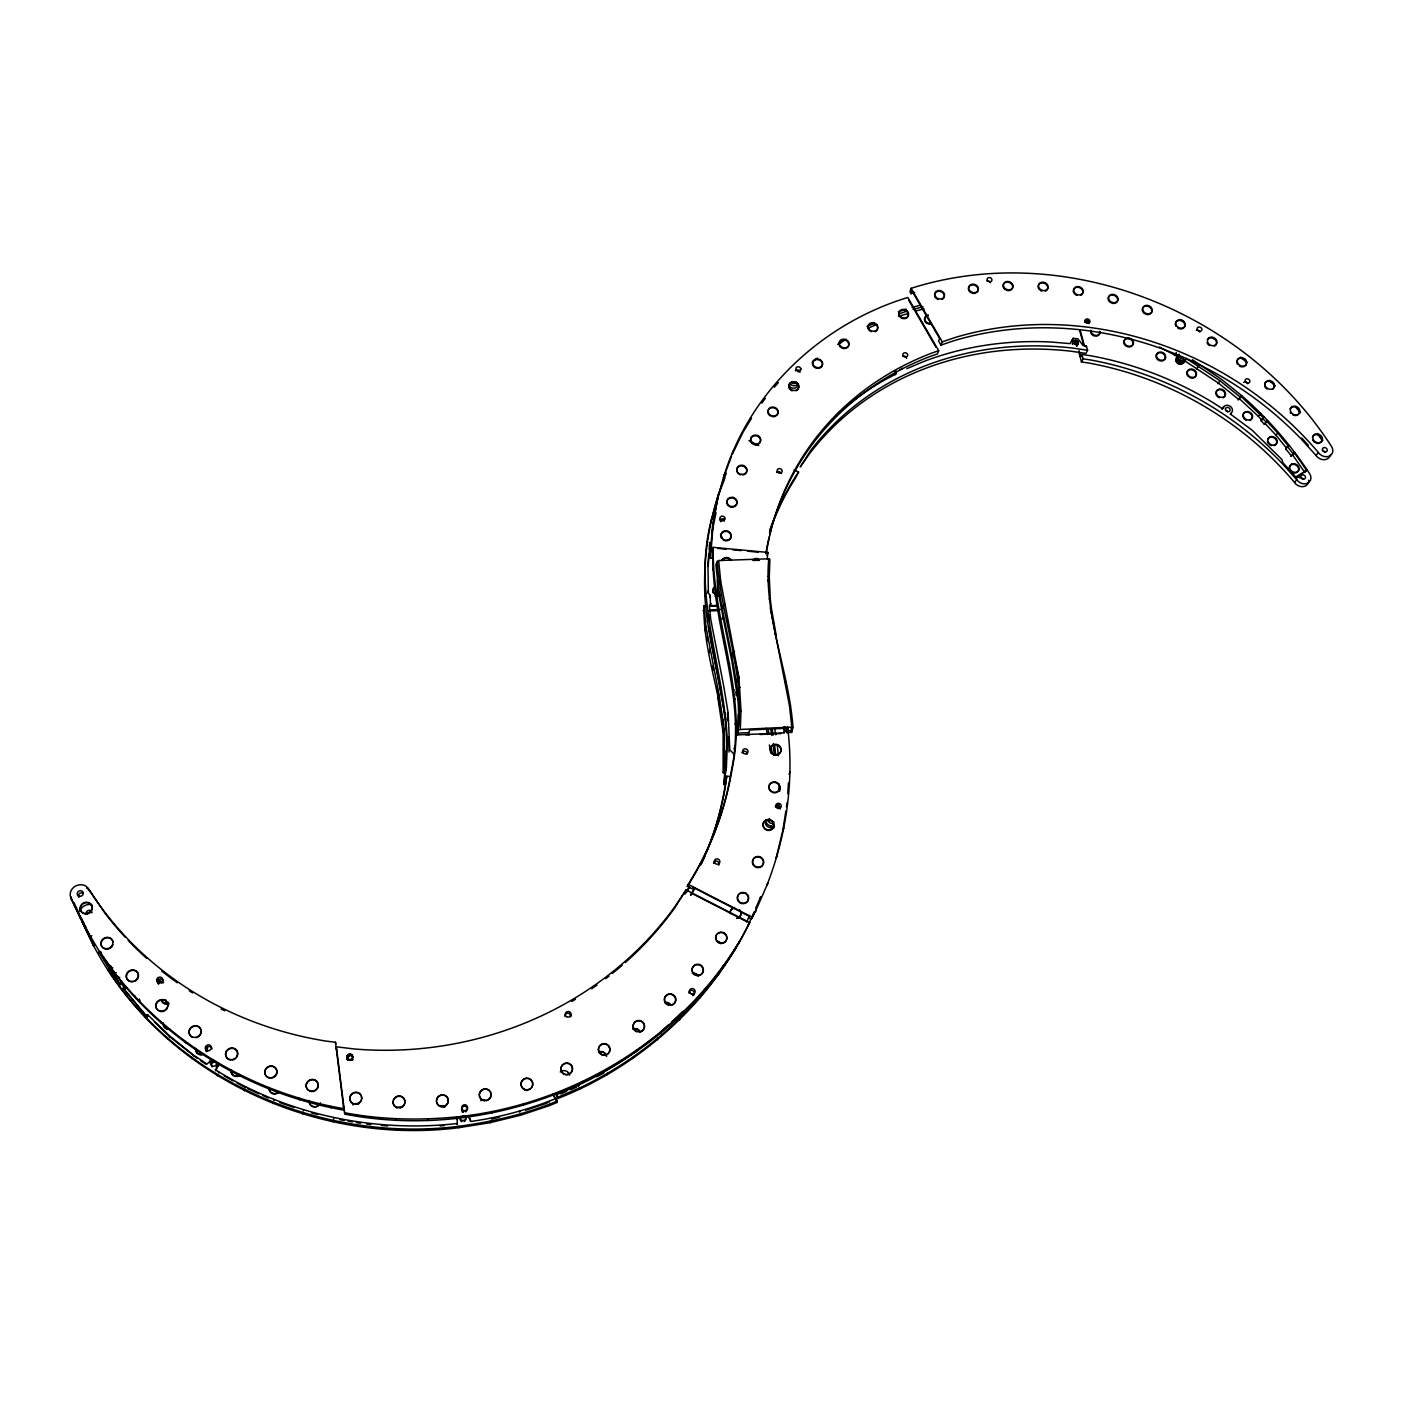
<?xml version="1.0" encoding="UTF-8"?>
<svg xmlns="http://www.w3.org/2000/svg" width="1403" height="1403" viewBox="0 0 1403 1403"><rect width="100%" height="100%" fill="white"/><g stroke="black" fill="none" stroke-linecap="round" stroke-linejoin="round"><path stroke-width="1.5" d="M218.693 1063.825L215.711 1070.84L218.167 1062.58M706.954 605.552L703.938 605.675C703.026 643.293 716.039 680.385 721.914 717.512M457.255 1117.191A5.893 5.752 -37.9 0 0 457.308 1118.7L457.185 1124.61L457.22 1123.522C373.549 1132.958 286.615 1114.543 215.185 1069.612M748.536 734.383L749.535 729.981L787.942 728.21L786.82 732.629L791.625 732.401L792.958 727.508C789.047 670.652 763.583 616.408 768.739 558.815L718.652 560.534L715.916 564.129C720.02 618.933 740.994 671.721 738.416 727.175M457.308 1118.7L457.273 1119.804A5.875 5.735 -38.1 0 1 457.553 1116.806M82.128 921.946L92.668 943.991C160.503 1074.505 314.903 1146.146 458.851 1127.679L458.886 1126.293C492.523 1121.821 525.862 1114.035 557.254 1101.057L556.044 1098.461C528.826 1109.492 500.205 1117.314 471.11 1121.435L468.83 1116.525L470.286 1120.892M460.307 1117.981L460.359 1116.542C573.371 1103.617 680.701 1039.185 739.644 941.027L738.767 942.904C660.006 1074.996 494.435 1143.129 344.787 1114.14L336.369 1046.813L354.38 1048.988A344.366 318.218 -4.3 0 0 674.931 906.619L686.067 889.905L749.693 922.578L748.781 924.524M784.838 726.526L785.277 730.525L783.435 732.91L737.434 734.909C746.624 676.193 721.177 619.284 717.161 561.13M738.732 729.998L740.293 729.437L741.012 710.9L738.995 678.158L720.686 581.193L718.652 560.534M728.999 752.078L728.823 736.593M767.16 558.938L767.915 552.431L713.215 547.345C709.094 622.423 748.08 695.169 731.349 770.826A346.103 319.586 -4.2 0 1 689.802 882.592L687.295 886.345L692.328 888.923L692.907 887.327L749.448 916.369L748.746 917.895L751.254 919.193L756.147 909.933L751.254 919.193M713.215 547.345C711.847 621.775 748.255 693.573 732.173 768.458A347.12 320.393 -4.1 0 1 690.522 880.523L687.295 886.345M737.434 734.909L738.224 715.021L739.469 711.339L741.012 710.9M719.055 694.783L724.211 728.841L724.299 773L723.141 772.632L723.089 732.278L717.95 698.326L719.055 694.783L705.955 626.79L703.938 605.675M726.561 746.87L723.79 784.663L726.403 767.336L727.35 744.519L726.561 746.87C726.947 695.642 707.691 646.836 704.885 595.924C702.991 554.062 710.199 511.849 726.351 473.144M774.877 634.086L775.947 634.068L771.404 608.253L770.265 607.797L789.451 705.411L791.801 727.087L792.958 727.508M787.732 793.73L788.451 782.944M787.592 726.964C794.344 780.384 786.504 835.259 766.88 885.293L767.827 883.241L755.217 911.915M777.928 807.935L778.209 803.726M778.525 808.321L778.805 804.112M779.665 791.432L779.945 787.206L778.998 789.468M719.002 698.273L717.95 698.326M727.438 745.309C725.597 669.178 690.522 594.398 711.917 517.953M707.796 565.865L708.848 553.413M709.199 549.257L709.655 544.487M713.057 558.236L710.444 557.991L710.392 551.87L712.531 526.423L717.67 498.626L712.531 526.423M710.444 557.991L713.268 523.529M458.851 1127.679L489.945 1122.716L490.085 1121.33M492.015 1112.965L492.172 1111.509M1307.105 470.093L1295.741 476.985L1282.78 462.569L1281.921 459.535L1252.072 430.142L1230.431 414.078L1231.238 412.938A4.91 4.104 29.1 0 0 1230.519 406.484A4.91 4.104 29.1 0 0 1223.591 406.993L1221.803 408.361L1215.261 404.011A321.953 284.721 30.7 0 0 1090.499 355.731L1081.923 354.45L1083.116 358.835L1090.166 359.887A316.78 280.126 30.7 0 1 1281.956 463.218L1296.74 479.668A8.102 6.769 31.9 0 0 1307.491 483.228A8.102 6.769 31.9 0 0 1309.648 473.74C1290.742 444.663 1267.733 418.392 1241.637 395.576L1240.164 396.996L1219.926 380.704L1186.219 358.431C1183.869 368.989 1169.716 362.202 1179.081 354.135L1176.17 359.975M1186.219 358.431C1184.641 362.763 1177.117 363.061 1177.608 357.555M730.349 776.508L726.772 776.21L725.825 783.979A340.701 315.324 -4.6 0 1 700.448 865.423M1100.233 331.774L1100.092 332.844A4.823 4.034 24.8 0 1 1090.85 330.757L1090.92 330.249M1076.943 345.717C1081.766 340.683 1072.33 337.772 1072.33 344.121M1073.821 341.157L1074.716 344.138A2.438 2.052 24.5 0 0 1076.539 344.542L1078.188 342.139M777.087 855.9L776.105 858.022L782.874 830.313L785.855 810.952M786.504 806.655L787.171 802.358M519.706 1112.211L519.882 1111.106M489.945 1122.716L520.425 1115.28L520.653 1113.859M523.073 1105.389L523.319 1103.933M712.075 531.825L716.039 512.621M549.099 1102.442L549.345 1101.32M520.425 1115.28L550.029 1105.424L550.344 1103.986M553.256 1095.392L553.589 1093.884M556.044 1098.461L555.781 1099.601L553.063 1093.744M556.71 1095.603L556.991 1094.445C586.664 1082.572 615.058 1067.174 640.54 1047.848M550.029 1105.424L556.903 1102.495L557.254 1101.057M749.693 922.578C710.707 1002.584 640.505 1066.034 557.85 1098.514L556.991 1094.445M711.198 520.811L718.459 494.154M348.716 1060.002L346.857 1057.038L349.382 1054.39A3.016 2.876 -29.7 0 1 351.592 1054.846L352.767 1057.476L350.996 1059.879M347.085 1058.3L349.593 1055.652A2.999 2.876 -29.8 0 1 351.802 1056.126L352.767 1057.248L352.539 1055.985M769.668 534.894A321.515 283.336 30.6 0 1 930.066 356.467L937.414 353.959L938.712 350.732L907.811 297.489C822.316 323.321 749.377 391.262 723.527 477.494L731.524 456.273M706.849 545.311L707.568 542.523M733.032 451.275L732.243 454.344L743.011 432.229L751.482 418.304M709.392 545.714L710.216 542.312L708.006 567.864L708.392 593.136L710.251 595.363L710.444 606.236L716.793 605.991M704.744 570.407L705.446 567.671M710.392 551.87L711.128 549.029M704.885 595.924L705.604 593.241M712.619 570.109L713.373 567.268M707.603 592.873L708.164 590.768M709.69 597.468L710.251 595.363M578.422 1086.659L578.825 1085.15M716.915 501.572L724.281 474.495M705.955 626.79L704.92 630.561L706.042 630.964M707.358 621.687L708.077 619.056M715.179 596.398L715.951 593.627M718.055 585.98L719.195 581.842L720.686 581.193M579.649 1089.237L580.07 1087.746C652.413 1053.285 713.689 995.271 749.202 923.156L748.308 925.068L754.13 911.897M582.315 1083.028L582.754 1081.503M717.81 596.205L717.266 580.07M709.041 652.886L710.093 649.168M711.514 644.17L712.25 641.592M719.493 619.372L720.265 616.654M722.422 609.148L723.58 605.096L725.07 604.395M722.107 619.056L722.896 616.338L718.582 593.434M720.546 689.995L721.317 687.523M728.806 666.179L729.613 663.566M731.857 656.376L734.506 651.413M767.02 555.29L767.915 552.431M794.063 469.83L798.588 472.074L795.483 478.072A315.921 279.548 30.8 0 0 769.51 531.614M840.783 342.893L841.8 339.666M607.078 1074.803L607.569 1073.26M610.059 1068.455L610.568 1066.876M767.932 581.07L769.282 576.931L769.896 559.323L768.739 558.815M723.211 720.072L722.089 723.545L723.229 723.895M724.72 715.407L725.509 712.987M733.138 692.153L733.962 689.61M736.242 682.577L737.487 678.771L738.995 678.158L733.067 652.483M727.333 715.197L728.122 712.777L723.773 686.453L710.655 618.863L709.392 605.78L711.181 603.571M723.089 732.278L724.211 728.841M725.737 724.211L726.526 721.826M734.19 701.149L735.014 698.624M737.312 691.661L738.557 687.891L740.082 687.347M725.035 751.394L723.895 754.744L725.053 755.252M735.067 724.299L735.909 721.826M723.141 772.632L724.229 770.58M725.439 771.001L726.245 768.721M733.962 748.974L734.804 746.571M686.067 889.905L674.247 908.6A343.367 317.429 -4.3 0 1 625.335 962.528M726.772 776.21L725.035 786.241A339.736 314.553 -4.7 0 1 705.849 853.673M745.484 734.663L749.518 734.997M911.073 293.665L912.02 291.035L939.624 338.509L938.607 341.069L940.957 345.12L942.272 341.858L955.022 337.509A324.83 285.598 30.5 0 1 1318.346 452.467A8.295 6.875 31.7 0 0 1329.342 456.115A8.295 6.875 31.7 0 0 1331.5 446.452C1244.671 311.501 1065.842 239.334 911.126 288.299L909.916 291.684L911.073 293.665L914.774 292.42M633.016 1058.283L633.577 1056.722M636.26 1051.776L636.839 1050.181M907.846 313.676L898.411 316.271M717.722 497.048L724.895 478.002M770.58 752.955L771.317 746.168L772.141 753.937M657.253 1039.869L657.884 1038.238M660.76 1033.187L661.409 1031.521M785.277 730.525L784.295 732.962L783.646 726.982M679.648 1019.7L680.35 1018.017M683.384 1012.826L684.103 1011.107M789.012 774.316L790.012 771.983M773.737 828.366L770.317 827.63L771.054 825.946A5.472 5.138 24.4 0 1 765.88 820.299M755.691 908.232L760.707 896.885L759.795 898.867M700.062 997.936L700.834 996.218M704.008 990.869L704.797 989.097M746.712 921.929L749.535 915.422M782.874 830.313L783.856 828.121M718.371 974.804L719.195 973.016M1215.664 344.84A4.963 4.121 27.5 0 1 1207.492 339.824L1207.509 339.561A4.963 4.121 27.5 0 1 1213.998 338.702A4.963 4.121 27.5 0 1 1215.963 344.735M1207.492 339.824L1207.93 338.86A4.963 4.121 27.5 0 1 1214.437 338A4.963 4.121 27.5 0 1 1216.401 344.033L1215.226 345.541A4.963 4.121 27.5 0 1 1214.261 346.12M722.51 967.491L723.334 965.667M734.488 950.445L735.347 948.586M1071.927 340.806L1073.19 338.316L1077.942 338.789L1082.923 345.348L1086.396 345.857L1087.588 350.276L1085.957 353.416L1071.383 351.259A318.253 281.161 30.7 0 0 809.864 453.274L800.219 466.953L810.846 450.275A319.13 281.757 30.7 0 1 1072.997 348.102L1087.588 350.276M1072.576 343.63L1074.207 340.754M1072.944 343.244L1074.698 340.473M1073.435 342.963L1075.259 340.333M1084.589 322.374C1084.344 317.253 1091.727 320.498 1088.851 323.497M1073.996 342.806L1075.873 340.333M1086.466 319.656C1082.783 321.971 1089.535 325.163 1089.202 320.954M1074.61 342.806L1076.504 340.473M1085.782 322.216L1087.097 319.656M1077.013 345.173L1075.803 343.209L1077.066 340.736M1086.413 322.357L1087.711 319.796M1076.311 343.612L1077.574 341.122M1086.992 322.637L1088.307 320.077M1076.68 344.086L1077.96 341.613M1087.5 323.023L1088.816 320.48M1076.715 346.19L1078.205 343.244M1081.923 354.45L1080.661 356.888L1078.995 350.75M1085.834 346.909L1086.396 345.857M1308.718 480.229A8.067 6.752 32 0 1 1303.475 486.595A8.067 6.752 32 0 1 1294.566 482.509A315.921 279.548 30.8 0 0 1088.518 362.991L1081.485 361.939L1083.116 358.835M690.609 895.237L694.748 887.853M691.083 894.956L695.204 887.59M146.105 1018.297L145.21 1016.579L147.455 1014.579L169.219 1035.537L192.895 1054.653L207.03 1064.088L211.046 1060.107M206.206 1051.759L206.837 1050.707A6.015 5.612 -30.8 0 0 206.855 1046.34M200.173 1034.958L200.804 1033.871A6.191 5.77 -29.6 0 0 191.527 1027.452L190.387 1028.592A6.191 5.77 -29.6 0 0 192.807 1037.466M1174.469 355.555L1176.31 352.451M1176.065 360.781L1177.52 358.361M1176.205 361.606L1177.661 359.186M1176.591 362.395L1178.029 359.992M1177.17 363.114L1178.608 360.694M1177.906 363.693L1179.362 361.272M1178.766 364.096L1180.221 361.693M1073.19 338.316L1069.98 343.612L1050.935 342.016A324.339 286.37 30.7 0 0 923.367 361.641L906.812 368.691M1179.677 364.306L1181.133 361.886M1180.589 364.289L1182.045 361.886M1181.431 364.061L1182.887 361.658M1182.133 363.64L1184.465 359.922M1196.706 368.901L1198.6 365.832M1217.979 383.738L1219.926 380.704M1223.591 406.993L1222.048 409.325A4.893 4.104 29.1 0 1 1223.714 407.94M1238.148 399.995L1240.164 396.996M1184.763 360.852L1218.4 383.072L1238.586 399.346L1239.323 398.627L1241.637 395.576L1221.259 379.161L1192.287 359.677M1292.724 455.028L1304.895 472.565L1306.631 470.338L1294.425 452.783L1291.321 455.8L1285.622 448.732L1288.2 445.926L1277.659 432.896L1266.786 421.286L1264.313 424.197L1260.929 420.584L1261.771 419.953L1258.351 416.305L1260.771 413.324M1260.929 420.584L1264.226 417.024M1261.771 419.953L1263.384 417.656L1240.901 396.277M798.588 472.074L796.43 475.143A316.78 280.126 30.7 0 0 769.703 530.755M1264.313 424.197L1267.628 420.654M1285.622 448.732L1286.516 448.188L1276.011 435.193L1277.659 432.896M761.759 403.17L765.389 398.277M1290.848 456.431L1294.899 452.52L1292.724 455.414M773.667 755.305L775.456 752.955L774.649 745.151M1298.775 475.635L1297.073 477.862L1305.176 471.057M1294.566 482.509L1296.74 479.668M1330.377 454.993A8.278 6.875 31.8 0 1 1324.169 459.728A8.278 6.875 31.8 0 1 1316.049 455.449L1318.346 452.467M774.298 387.193L778.349 382.651M682.577 1011.528L671.984 1021.752M798.184 371.865L801.078 369.147M660.831 1031.784L668.793 1024.611M147.034 1016.929L123.201 988.203L147.034 1016.929L148.157 1015.93M812.144 362.167L817.3 358.098M643.995 1045.235L656.06 1036.08M110.574 947.867L111.311 947.306A6.173 5.63 -25.4 0 0 112.959 944.675M119.729 977.295L118.483 978.207L100.525 953.391L83.882 925.243L85.671 926.909M118.606 984.415L121.079 982.714L125.2 988.747L123.955 989.606M121.973 989.045L124.446 987.344M114.976 973.366L116.256 972.489M111.538 968.614L112.819 967.737M837.626 344.384L846.36 339.298M1289.111 445.382L1287.288 446.47L1293.022 453.555M89.143 913.072L88.477 913.458A6.138 5.577 -23.9 0 1 80.269 908.337A6.138 5.577 -23.9 0 1 89.248 903.181A6.138 5.577 -23.9 0 1 89.88 912.651M120.605 984.976L109.925 970.21L100.139 953.742L101.419 952.988L100.63 951.515L98.035 953.005M1085.887 319.814L1084.782 322.094M90.476 936.485L91.809 935.731M596.661 1076.785L603.939 1072.962M74.201 904.725L74.026 902.76L79.41 914.037M867.001 326.513L874.49 323.251M868.001 328.232L875.49 324.987M560.674 1093.919L566.619 1091.376M570.583 1089.693L576.528 1087.167M558.201 1097.058L580.07 1087.746M898.271 311.729L906.11 309.063M899.323 313.728L907.092 311.08M940.957 345.12L953.672 340.789A323.935 284.984 30.5 0 1 1300.879 438.683L1316.049 455.449M938.712 350.732L931.329 353.258A322.392 283.932 30.6 0 0 766.336 552.975M525.581 1110.264L547.135 1103.091M913.055 309.397L923.069 306.836M916.106 310.922L924.121 308.888M912.108 307.362L920.175 305.31M491.471 1119.103L499.538 1117.139M440.121 1125.908L444.4 1125.592M108.855 971.367L107.838 969.526C182.267 1083.677 325.093 1143.007 458.886 1126.293M344.489 1112.684C382.598 1120.068 421.794 1120.523 460.359 1116.542M760.04 734.506L781.12 733.541M740.293 729.437L791.801 727.087M737.645 733.138L748.588 732.629M786.873 730.858L791.678 730.647M710.602 605.658L716.968 605.412M709.778 609.919L722.352 609.446M708.497 610.989L719.336 610.568M752.885 560.463L759.111 560.253M366.762 1124.154L370.918 1124.522M381.353 1125.434L387.596 1125.995M717.81 548.415L726.316 549.204M732.699 549.801L741.205 550.59M747.589 551.186L758.216 552.186M335.808 1043.937L335.475 1042.254L326.653 1041.184A347.12 320.393 -4.1 0 1 89.196 889.87A10.031 9.084 -23.4 0 0 76.358 885.626A10.031 9.084 -23.4 0 0 70.851 897.973L93.72 945.903L92.668 943.991M117.484 976.33C173.341 1046.164 255.679 1093.516 343.63 1108.651L343.945 1110.124C256.258 1095.059 174.182 1047.831 118.483 978.207L99.455 951.427L100.525 953.391M339.947 1119.734L344.068 1120.436M348.19 1121.155L352.311 1121.856M356.432 1122.558L360.553 1123.277M771.054 825.946L774.474 826.683M772.597 792.485L774 792.8A5.524 5.174 23.2 0 0 779.717 788.065A5.524 5.174 23.2 0 0 774.491 782.383L773.071 782.436A5.524 5.174 23.2 0 0 771.299 791.853M731.559 507.202L730.226 506.904A5.209 4.63 15.4 0 1 729.016 506.325M740.381 474.828L740.153 474.775A5.174 4.577 15.6 0 1 738.943 474.179M311.571 1112.93L317.639 1114.508M784.733 681.455L785.89 681.805M789.451 705.411L790.608 705.797M279.986 1102.618L293.701 1107.423M703.026 610.673L704.166 611.147M247.717 1088.746L259.029 1093.814M262.799 1095.497L268.447 1098.023M769.142 598.888L770.3 599.414L771.404 608.253M770.563 416.007L770.194 415.832A5.103 4.455 16.3 0 1 768.651 409.518A5.103 4.455 16.3 0 1 775.631 408.606L776.648 409.413A5.103 4.455 16.3 0 1 776.333 415.762M740.258 902.936L741.187 903.392A5.647 5.384 26.1 0 0 745.922 893.816L744.607 893.167A5.647 5.384 26.1 0 0 739.855 902.743M718.161 941.957L719.458 942.606A5.559 5.366 27 0 1 720.546 943.553M748.974 440.665L758.76 445.54M752.236 443.032L756.077 444.961M1179.993 319.498L1183.641 321.34M1159.474 347.032L1177.643 356.555M688.031 884.276L752.166 917.229M690.907 892.904L746.992 921.736M768.125 576.317L769.282 576.931L770.3 599.414M224.27 1075.961L233.249 1080.941M236.844 1082.923L245.823 1087.904L245.367 1086.729M1211.894 337.439L1215.524 339.579M1180.502 358.256L1181.8 359.045M154.365 1021.91L169.851 1036.835L197.016 1058.248M200.541 1060.615L205.82 1064.14M1240.498 357.291L1246.864 362.395M790.854 390.174L790.994 390.28A5.068 4.402 16.8 0 0 792.186 390.858M697.309 975.313L696.204 974.366A5.594 5.437 27 0 0 693.468 973.419M670.108 1004.583L669.003 1003.619A5.63 5.524 25.8 0 0 664.794 1002.742M1269.259 380.301L1275.274 385.843M1239.323 398.627L1258.351 416.305M733.927 754.13L729.788 749.746L728.122 712.777M1265.155 423.583L1276.011 435.193M1262.542 418.269L1265.944 421.9M1301.721 438.034L1308.368 445.365M1296.39 407.87L1300.441 412.833M899.341 316.236L899.253 316.113A4.963 4.227 19.5 0 1 901.182 310.466A4.963 4.227 19.5 0 1 907.811 312.746L908.285 313.834A4.963 4.227 19.5 0 1 900.007 317.078M125.2 988.747L121.079 982.714M100.139 953.742L99.332 952.269L119.851 983.556M1319.066 435L1322.819 440.367M1317.329 433.457L1322.327 440.612M89.196 889.87L104.734 912.809A346.103 319.586 -4.2 0 0 125.253 937.292M568.25 1072.909L569.057 1074.137A5.822 5.77 -12.2 0 0 571.915 1066.543L571.091 1065.298A5.822 5.77 -12.2 0 0 560.937 1070.121L561.41 1071.559A5.822 5.77 -12.2 0 0 569.162 1074.26M911.126 288.299L942.272 341.858M908.706 300.207L936.082 347.418M93.335 943.64L94.141 945.148L81.181 917.527M109.153 968.771L109.925 970.21M82.812 921.631L83.654 923.174M70.851 897.973L84.987 927.26M126.358 995.569L125.393 993.798L126.603 992.886L127.34 994.271M137.827 999.725L138.774 1001.532L139.932 1000.514L139.195 999.094M147.455 1014.579L148.35 1016.298M167.132 1037.694L167.957 1039.36M160.363 1021.419L161.24 1023.155M169.219 1035.537L170.044 1037.185M191.001 1056.968L191.773 1058.563M184.915 1041.201L185.722 1042.903M192.895 1054.653L193.491 1055.898M556.026 1094.603L557.85 1098.514M553.291 1094.726L556.903 1102.495M209.626 1061.948L210.187 1063.193L210.222 1060.949M216.658 1074.224L217.342 1075.768M211.309 1058.932L212.028 1060.563M968.631 290.018L968.999 290.824A4.963 4.174 21.1 0 0 970.753 292.578M218.359 1071.752L218.886 1072.979M217.851 1064.824L218.377 1066.052M934.994 296.822L934.679 296.068A4.981 4.209 20.3 0 1 943.693 293.823L944.166 294.893A4.981 4.209 20.3 0 1 941.799 299.47M218.167 1063.702L218.693 1064.947M243.894 1089.324L244.49 1090.815M239.317 1074.435L239.948 1076.031M272.463 1102.109L272.989 1103.582M268.71 1087.606L269.253 1089.149M273.708 1099.408L274.111 1100.566M302.171 1112.509L302.61 1113.947M299.277 1098.286L299.733 1099.812M303.171 1109.72L303.504 1110.843M1080.047 329.828L1084.537 346.278M1079.714 330.599L1083.677 345.12M1078.697 351.627L1081.485 361.939M332.774 1120.418L333.107 1121.821M333.511 1117.56L333.844 1118.98M330.757 1106.423L331.108 1107.914M348.873 1054.547L349.101 1055.828L348.926 1054.53M343.314 1105.845L343.56 1107.02M344.173 1109.913L344.401 1111.053M722.896 616.338L732.12 662.497L737.715 698.554M336.282 1048.637L336.545 1049.935M712.671 666.074L713.513 670.353M716.863 687.488L717.705 691.767M774.596 728.49L775.806 734.839M772.001 728.771L773.211 735.084M770.685 729.034L771.896 735.453M768.107 729.472L768.914 733.646M766.196 728.262L767.388 734.523M769.388 744.923L770.177 749.079M708.515 626.597L725.789 719.862M707.165 637.032L707.919 641.083M346.857 1057.038L347.102 1059.055M347.418 1055.6L347.646 1056.88M347.05 1056.284L347.278 1057.546M347.47 1059.142L347.698 1060.405M347.962 1055.038L348.19 1056.319M348.628 1054.635L348.856 1055.898M895.798 370.655L896.359 373.847L885.153 379.652A324.339 286.37 30.7 0 0 836.188 415.288M363.991 1125.767L364.236 1127.17M351.592 1054.846L351.837 1056.143M352.206 1058.897L352.416 1060.159L352.574 1058.213M894.605 371.532L895.167 374.724M352.135 1055.354L352.363 1056.617M363.552 1115.964L363.798 1117.419M719.669 702.57L720.388 706.831M335.475 1042.254L343.945 1110.124M735.803 691.925L736.224 695.59M727.526 716.986L727.947 720.563M791.169 728.227L791.625 732.401M786.346 728.332L786.82 732.629M777.297 745.309L778.384 755.726M774.123 748.027L774.789 754.288M773.316 743.572L774.333 753.323M395.593 1128.538L395.734 1129.924M395.786 1118.805L395.927 1120.243M570.232 1012.668L570.635 1016.754M709.287 614.97L709.708 619.319M707.27 613.585L707.884 620.091M427.301 1128.714L427.354 1130.099M428.143 1118.998L428.178 1120.436M779.121 784.031L779.209 788.977M692.556 972.542A5.682 5.507 26.7 0 0 693.38 973.77L694.503 974.734A5.682 5.507 26.7 0 0 701.798 966.579L700.676 965.615A5.682 5.507 26.7 0 0 692.065 971.174M639.838 1032.047A5.752 5.665 21.8 0 0 644.24 1024.962A5.752 5.665 21.8 0 0 636.664 1021.174A5.752 5.665 21.8 0 0 633.577 1028.925L634.419 1030.153A5.752 5.665 21.8 0 0 636.874 1031.819M671.143 1005.337A5.717 5.577 25.6 0 0 674.264 996.183L673.142 995.201A5.717 5.577 25.6 0 0 664.899 997.27A5.717 5.577 25.6 0 0 668.196 1005.109M765.792 553.676A321.515 283.336 30.6 0 1 769.177 536.946M795.326 370.848A2.525 2.192 16.8 0 1 799.92 372.444M902.866 356.152A2.49 2.14 20 0 1 906.513 358.414M775.245 416.358A5.103 4.455 16.3 0 1 772.702 416.709M818.58 368.34A5.033 4.349 17.4 0 0 822.053 362.605A5.033 4.349 17.4 0 0 814.757 360.08A5.033 4.349 17.4 0 0 813.81 366.692L814.81 367.498A5.033 4.349 17.4 0 0 817.283 368.358M796.01 390.806A5.068 4.402 16.8 0 0 797.36 383.948L796.36 383.142A5.068 4.402 16.8 0 0 789.977 389.473M841.326 347.734A5.016 4.314 18 0 0 848.289 342.507L847.552 341.525A5.016 4.314 18 0 0 840.555 340.789A5.016 4.314 18 0 0 840.327 346.927M461.85 1110.457A2.981 2.911 -36.2 0 1 464.428 1106.248A2.981 2.911 -36.2 0 1 467.304 1110.141M466.427 1111.404A2.981 2.911 -36.2 0 1 465.761 1111.825M463.499 1111.948A2.981 2.911 -36.2 0 1 462.253 1111.088M564.953 1016.526A2.876 2.824 -0.8 0 1 567.636 1013.194A2.876 2.824 -0.8 0 1 570.653 1016.246M531.649 1087.5A5.875 5.805 -27.4 0 0 532.596 1083.151L532.14 1081.713A5.875 5.805 -27.4 0 0 521.057 1085.308M530.615 1088.64A5.875 5.805 -27.4 0 1 521.513 1086.764L521.109 1084.975A5.875 5.805 -27.3 0 1 532.193 1081.38L532.666 1082.818A5.875 5.805 -27.3 0 1 521.565 1086.431M486.192 1100.689A5.928 5.822 -32.8 0 0 491.015 1093.849L490.594 1092.06A5.945 5.822 -32.7 0 0 479.352 1094.165L479.388 1096.024A5.928 5.822 -32.8 0 0 484.666 1100.776M479.335 1094.498A5.928 5.822 -32.8 0 1 490.559 1092.393M393.471 1100.18A6.033 5.822 -34.8 0 1 404.923 1101.022M399.96 1107.914A6.033 5.822 -34.8 0 0 404.958 1102.548L404.906 1100.689A6.033 5.822 -34.8 0 0 393.436 1099.847L393.103 1101.688A6.033 5.822 -34.8 0 0 396.874 1107.686M436.491 1100.513A5.98 5.822 -34.5 0 1 448.241 1099.847L448.294 1101.373A5.98 5.822 -34.5 0 1 444.839 1106.23M443.348 1106.721A5.98 5.822 -34.5 0 1 436.526 1102.039L436.473 1100.18A5.998 5.822 -34.5 0 1 448.241 1099.514L448.294 1101.057A5.998 5.822 -34.5 0 1 436.526 1101.723M361.746 1098.83A6.068 5.822 -34.4 0 0 350.224 1096.462L349.838 1097.97A6.068 5.822 -34.4 0 0 361.378 1100.338L361.693 1098.496A6.068 5.822 -34.3 0 0 350.154 1096.129L349.785 1097.637A6.068 5.822 -34.3 0 0 361.325 1100.022M693.924 994.674A2.841 2.771 28.4 0 1 692.836 995.604M688.75 992.868A2.841 2.771 28.4 0 1 692.1 990.36A2.841 2.771 28.4 0 1 694.257 994.025M875.086 331.669A4.981 4.262 18.7 0 0 877.068 325.97L876.314 325.005A4.981 4.262 18.7 0 0 868.422 329.354L869.176 330.336A4.981 4.262 18.7 0 0 871.351 331.687M622.16 965.299A343.367 317.429 -4.3 0 1 612.357 973.454M609.025 976.085A343.367 317.429 -4.3 0 1 605.64 978.698M597.029 985.029A343.367 317.429 -4.3 0 1 591.75 988.729M575.458 999.234A343.367 317.429 -4.3 0 1 571.758 1001.461M491.05 1093.516A5.945 5.822 -32.7 0 1 486.227 1100.355A5.945 5.822 -32.7 0 1 479.405 1095.708M404.941 1102.214A6.033 5.822 -34.8 0 1 398.364 1107.668A6.033 5.822 -34.8 0 1 393.068 1101.355M719.546 520.004A2.613 2.332 15.2 0 1 724.264 521.022M742.801 475.038A5.174 4.577 15.6 0 0 744.502 466.743L743.292 466.164A5.174 4.577 15.6 0 0 737.925 473.355M758.935 443.822A5.138 4.525 15.8 0 0 758.251 436.579L757.059 436A5.138 4.525 15.8 0 0 752.762 443.909M757.848 444.435A5.138 4.525 15.8 0 1 753.955 444.488M723.159 539.927A5.244 4.7 15.5 0 0 725.737 540.821L727.087 540.786A5.244 4.7 15.5 0 0 727.613 531.684L726.28 531.386A5.244 4.7 15.5 0 0 721.37 538.015M732.892 507.184A5.209 4.63 15.4 0 0 733.418 498.188L732.085 497.907A5.209 4.63 15.4 0 0 727.982 505.466M776.578 472.513A2.578 2.28 17.1 0 1 781.225 473.548M713.513 863.424A2.806 2.666 21.8 0 1 719.02 863.196M719.073 863.897A2.806 2.666 21.8 0 1 718.617 865.213M741.871 752.727A2.736 2.56 20.2 0 1 747.115 754.183M775.245 806.62A2.771 2.596 24.3 0 1 780.156 809.04M721.721 560.639A5.314 4.788 15.8 0 1 725.649 557.605L727.017 557.57A5.314 4.788 15.8 0 1 731.454 560.411M722.142 560.148A5.314 4.788 15.8 0 1 725.474 558.236L726.842 558.201A5.314 4.788 15.8 0 1 730.489 559.972M753.657 560.428A2.648 2.385 17.2 0 1 758.865 560.604M224.743 1010.774A346.103 319.586 -4.2 0 1 221.078 1008.95M192.667 992.956A346.103 319.586 -4.2 0 1 189.247 990.781M177.357 982.784A346.103 319.586 -4.2 0 1 161.643 970.999M146.736 958.407A346.103 319.586 -4.2 0 1 128.182 940.413M772.632 754.095A5.489 5.103 22.1 0 1 771.878 745.922A5.489 5.103 22.1 0 1 780.366 747.746A5.489 5.103 22.1 0 1 776.736 754.989L775.315 755.024A5.489 5.103 22.1 0 1 773.912 754.726M232.477 1060.002A6.191 5.805 -30.9 0 0 236.511 1057.511L237.317 1056.143A6.191 5.805 -30.9 0 0 226.883 1050.847L226.076 1052.232A6.191 5.805 -30.9 0 0 230.881 1060.072M71.991 900.077A9.996 9.049 -23.4 0 1 71.29 896.991M86.53 887.994A9.996 9.049 -23.4 0 1 90.283 891.992M317.096 1088.956A6.156 5.858 -33.1 0 0 317.885 1087.553L318.271 1086.045A6.156 5.858 -33.1 0 0 306.626 1083.642L306.222 1085.15A6.156 5.858 -33.1 0 0 308.607 1090.517M315.991 1090.113A6.156 5.858 -33.1 0 1 309.993 1091.218M110.03 948.27A6.173 5.63 -25.4 0 1 101.577 946.078A6.173 5.63 -25.4 0 1 105.225 938.151A6.173 5.63 -25.4 0 1 113.047 941.711M133.004 981.802A6.191 5.682 -26.9 0 1 126.375 976.488A6.191 5.682 -26.9 0 1 132.987 970.297A6.191 5.682 -26.9 0 1 138.459 976.698M137.985 978.154A6.191 5.682 -26.9 0 1 137.126 979.487L135.951 980.592A6.191 5.682 -26.9 0 1 134.548 981.381M199.998 1035.239A6.191 5.77 -29.6 0 1 195.929 1037.694M167.974 1006.197A6.191 5.717 -28.3 0 0 158.311 1001.304L157.171 1002.426A6.191 5.717 -28.3 0 0 158.171 1010.546M167.553 1007.687A6.191 5.717 -28.3 0 1 166.729 1009.038L165.589 1010.178A6.191 5.717 -28.3 0 1 159.539 1011.247M78.901 897.446A3.052 2.771 -23.4 0 1 83.233 893.325M206.609 1051.391A3.104 2.894 -30.8 0 1 207.89 1046.813A3.104 2.894 -30.8 0 1 212.063 1048.935M163.537 982.047A3.069 2.841 -26.8 0 1 163.327 982.784M158.662 984.205A3.069 2.841 -26.8 0 1 158.732 979.627A3.069 2.841 -26.8 0 1 163.362 980.592M1292.935 415.042A5.033 4.174 30.4 0 0 1299.353 411.167A5.033 4.174 30.4 0 0 1291.514 407.414L1290.655 408.115A5.033 4.174 30.4 0 0 1290.076 409.027M1290.9 413.429A5.033 4.174 30.4 0 1 1290.216 412.377M1320.732 442.471A5.051 4.191 31.4 0 0 1314.523 434.93L1313.559 435.509A5.051 4.191 31.4 0 0 1312.419 437.368M1319.767 443.067A5.051 4.191 31.4 0 1 1316.137 443.138M1314.944 442.559A5.051 4.191 31.4 0 1 1313.892 441.752M1313.085 440.77A5.051 4.191 31.4 0 1 1312.542 439.648M1151.653 312.185A4.946 4.104 25.6 0 1 1142.638 309.081L1142.779 307.994A4.946 4.104 25.6 0 1 1148.583 305.644A4.946 4.104 25.6 0 1 1152.109 311.22L1151.249 312.904A4.946 4.104 25.6 0 1 1145.9 314.29M1184.746 326.566A4.963 4.104 26.6 0 1 1175.854 322.357M1144.725 313.728A4.946 4.104 25.6 0 1 1142.936 311.992M1142.445 310.905A4.946 4.104 25.6 0 1 1142.252 309.8L1142.393 308.713A4.946 4.104 25.6 0 1 1148.198 306.363A4.946 4.104 25.6 0 1 1151.705 311.94M1245.548 365.254A4.981 4.121 28.5 0 1 1237.779 359.238L1238.516 358.431A4.981 4.121 28.5 0 1 1246.285 364.447L1245.092 365.937A4.981 4.121 28.5 0 1 1239.34 366.008M1265.576 382.23A4.998 4.139 29.5 0 0 1269.434 389.192A4.998 4.139 29.5 0 0 1274.275 384.054A4.998 4.139 29.5 0 0 1266.313 381.441L1265.103 382.914A4.998 4.139 29.5 0 0 1264.647 383.896M976.646 292.561A4.963 4.174 21.1 0 0 978.101 289.702L977.944 288.58A4.963 4.174 21.1 0 0 972.016 284.914A4.963 4.174 21.1 0 0 968.508 289.737M975.629 293.122A4.963 4.174 21.1 0 1 971.928 293.139M938.081 299.488A4.981 4.209 20.3 0 1 936.906 298.927M935.906 298.137A4.981 4.209 20.3 0 1 935.152 297.155M1045.393 291.087A4.946 4.139 22.9 0 0 1047.638 288.772L1047.795 287.703A4.946 4.139 22.9 0 0 1042.955 282.932A4.946 4.139 22.9 0 0 1038.132 286.615L1038.29 287.738A4.946 4.139 22.9 0 0 1039.553 289.772M1041.727 291.105A4.946 4.139 22.9 0 1 1040.552 290.561M1006.6 290.351A4.946 4.156 22 0 0 1012.72 286.913L1012.563 285.809A4.946 4.156 22 0 0 1003.022 285.844L1003.18 286.966A4.946 4.156 22 0 0 1005.442 289.79M1243.654 382.353A2.49 2.069 29 0 1 1247.723 383.756M1322.415 450.538A2.525 2.104 31.8 0 1 1324.835 452.415M1196.321 330.389A2.473 2.052 27.1 0 1 1199.863 332.055M1080.556 295.384A4.946 4.121 23.8 0 0 1082.765 293.069L1082.923 291.982A4.946 4.121 23.8 0 0 1073.435 289.842L1073.295 290.912A4.946 4.121 23.8 0 0 1073.47 292.034M1076.89 295.402A4.946 4.121 23.8 0 1 1075.733 294.858M1074.733 294.069A4.946 4.121 23.8 0 1 1073.961 293.104M1177.819 328.109A4.946 4.104 26.6 0 0 1184.325 327.267L1185.184 325.584A4.963 4.104 26.6 0 0 1176.31 321.392L1175.433 323.076A4.946 4.104 26.6 0 0 1176.012 326.355M1175.889 322.111A4.946 4.104 26.6 0 1 1184.763 326.303M986.923 281.056A2.473 2.069 21.4 0 1 990.448 282.74M1209.456 345.594A4.963 4.121 27.5 0 1 1207.141 342.753M1265.857 382.125A4.998 4.139 29.5 0 1 1272.644 383.019A4.998 4.139 29.5 0 1 1272.767 389.122M1266.979 389.052A4.998 4.139 29.5 0 1 1264.682 386.141M1237.516 364.236A4.981 4.121 28.5 0 1 1237.341 359.922L1238.06 359.115A4.981 4.121 28.5 0 1 1245.829 365.131M1111.755 303.153A4.946 4.104 24.7 0 0 1117.577 300.821L1117.735 299.733A4.946 4.104 24.7 0 0 1108.265 297.594L1108.124 298.681A4.946 4.104 24.7 0 0 1110.58 302.61M692.17 973.086A5.612 5.454 27 0 1 696.362 973.963L697.466 974.927A5.612 5.454 27 0 1 698.273 976.12M664.934 1002.356A5.647 5.524 25.8 0 1 669.143 1003.25L670.248 1004.215A5.647 5.524 25.8 0 1 671.072 1005.425M632.648 1029.118A5.665 5.594 21.8 0 1 640.224 1031.749M633.928 1029.03A5.665 5.594 21.8 0 1 640.084 1032.099M770.317 827.63A5.454 5.138 24.4 0 1 766.003 819.475M768.09 821.456A2.718 2.56 24.4 0 1 771.808 820.825A2.718 2.56 24.4 0 1 772.615 824.42M773.86 821.667A2.718 2.56 24.4 0 1 769.844 822.877A2.718 2.56 24.4 0 1 769.475 818.773M560.235 1071.962A5.752 5.7 -16.3 0 1 568.338 1072.576L569.144 1073.804A5.752 5.7 -16.3 0 1 569.618 1075.242M716.915 941.255A5.559 5.366 27 0 1 718.336 941.553L719.634 942.202A5.559 5.366 27 0 1 720.721 943.149M720.441 534.613A5.156 4.63 15.1 0 1 721.756 538.033M79.34 915.177A9.751 8.856 -24.2 0 0 79.971 917.404L81.041 919.386A9.733 8.839 -24.2 0 1 80.374 915.598M79.743 911.266A9.751 8.856 -24.2 0 1 91.861 904.707M705.025 855.655A339.736 314.553 -4.7 0 1 701.535 863.564M689.68 886.819A339.736 314.553 -4.7 0 1 686.383 892.518M689.294 886.714A340.701 315.324 -4.6 0 1 684.822 894.272M1230.817 413.482A4.893 4.104 29.1 0 1 1230.378 414.464M1156.563 354.293A4.823 4.034 26.7 0 1 1165.209 358.396M1165.156 358.677A4.823 4.034 26.7 0 1 1156.51 354.573M1189.235 377.267A4.84 4.034 27.7 0 0 1194.865 377.214L1195.584 376.425A4.84 4.034 27.7 0 0 1193.69 370.515A4.84 4.034 27.7 0 0 1187.341 371.357L1186.903 372.321A4.84 4.034 27.7 0 0 1188.253 376.495M1127.31 346.681A4.823 4.034 25.8 0 0 1132.537 345.313L1133.378 343.682A4.823 4.034 25.8 0 0 1131.099 338.772M1126.171 346.155A4.823 4.034 25.8 0 1 1123.768 342.279L1123.908 341.227A4.823 4.034 25.8 0 1 1129.573 338.912A4.823 4.034 25.8 0 1 1132.993 344.366M1096.445 336.106A4.823 4.034 24.8 0 0 1099.724 333.528L1099.864 332.476A4.823 4.034 24.8 0 0 1099.689 331.371M1095.234 336.124A4.823 4.034 24.8 0 1 1090.657 332.546M1132.922 344.629A4.823 4.034 25.8 0 1 1124.136 341.595L1124.277 340.543A4.823 4.034 25.8 0 1 1129.959 338.228M1269.066 437.736A4.893 4.086 30.6 0 1 1276.046 439.753A4.893 4.086 30.6 0 1 1274.029 445.61M1271.627 445.628A4.893 4.086 30.6 0 1 1269.347 444.523M1268.452 443.646A4.893 4.086 30.6 0 1 1267.435 441.489M1267.663 439.332A4.893 4.086 30.6 0 1 1268.242 438.42L1269.522 437.087A4.91 4.086 30.6 0 1 1277.081 440.402A4.91 4.086 30.6 0 1 1271.679 444.891A4.91 4.086 30.6 0 1 1268.698 437.789M720.405 594.854A5.174 4.683 15.7 0 1 717.792 595.24M716.477 594.96A5.174 4.683 15.7 0 1 714.636 586.857M724.509 558.131A5.138 4.63 15.4 0 1 723.071 560.095M720.581 521.723A5.103 4.577 15.3 0 1 724.351 518.847M930.435 324.093A4.893 4.156 20.3 0 1 927.944 323.83M926.804 323.286A4.893 4.156 20.3 0 1 925.068 321.55L924.612 320.48A4.893 4.156 20.3 0 1 928.12 315.675M352.96 1059.809A338.053 313.22 -4.8 0 1 346.892 1059.23M162.52 982.696A338.053 313.22 -4.8 0 1 157.662 978.592M161.748 983.152A337.088 312.466 -4.9 0 1 158.521 980.416M721.844 520.425A5.103 4.577 15.3 0 1 724.194 519.461M599.8 1051.917A5.7 5.647 9.1 0 1 605.167 1053.793L605.991 1055.021A5.7 5.647 9.1 0 1 606.464 1056.424M598.485 1052.022A5.7 5.665 9.1 0 1 605.272 1053.443L606.096 1054.67A5.7 5.665 9.1 0 1 606.57 1056.073M741.1 911.845A5.524 5.296 26.4 0 1 736.891 918.053M730.367 913.721A5.524 5.296 26.4 0 1 734.593 907.531M739.609 909.775A5.524 5.296 26.4 0 1 736.698 918.474M730.332 911.406A5.524 5.296 26.4 0 1 734.4 907.951M690.258 993.201A5.665 5.524 28.6 0 1 692.679 994.815M111.574 966.877A5.98 5.472 -26.3 0 1 110.662 965.755M207.013 1046.691A6.015 5.594 -30.8 0 1 206.978 1051.057M202.278 1054.793A6.015 5.594 -30.8 0 1 195.683 1048.725M239.212 1075.978A6.015 5.63 -32.2 0 1 231.092 1071.857M278.495 1092.288A5.998 5.665 -33.5 0 1 269.025 1087.5M318.709 1105.652A5.98 5.682 -34.7 0 1 309.256 1102.355M166.957 1029.083A6.015 5.559 -29.4 0 1 163.414 1024.769M278.601 1092.621A5.998 5.665 -33.5 0 1 277.285 1093.446M275.795 1093.919A5.998 5.665 -33.5 0 1 269.148 1089.324M524.459 1089.657A5.77 5.682 -31.7 0 1 527.247 1090.622M480.791 1100.706A5.822 5.7 -35.5 0 1 485.21 1100.443M396.488 1107.756A5.91 5.7 -36.3 0 1 400.942 1107.493M216.763 1066.578A3.016 2.806 -31.9 0 1 216.22 1067.139M212.081 1066.824A3.016 2.806 -31.9 0 1 212.642 1062.79A3.016 2.806 -31.9 0 1 216.781 1063.088M86.337 914.23A2.981 2.701 -24.1 0 1 88.021 910.565A2.981 2.701 -24.1 0 1 91.809 911.88M216.097 1061.51A3.016 2.824 -31.7 0 1 214.852 1065.982A3.016 2.824 -31.7 0 1 210.801 1063.912A3.016 2.824 -31.7 0 1 214.15 1060.51M468.321 1116.192A5.875 5.735 -38.1 0 1 468.76 1117.63M462.113 1111.913A5.893 5.752 -37.9 0 1 463.621 1111.825M87.442 914.125A2.964 2.701 -24.2 0 1 91.967 912.792M165.975 1000.111A2.999 2.771 -27.7 0 1 164.572 999.62M796.29 382.177A2.508 2.175 16.7 0 1 791.73 382.23M798.132 384.019A5.033 4.367 16.7 0 1 790.275 384.106L789.556 386.562A5.016 4.349 16.7 0 0 797.956 385.457M713.338 593.048A5.174 4.683 15.7 0 1 714.478 587.454M1072.593 343.928A2.438 2.052 24.5 0 1 1076.662 345.857M791.871 382.493A2.49 2.175 16.7 0 1 794.835 383.159M902.182 368.165A2.473 2.14 20 0 1 899.779 369.515M1244.128 412.991A4.875 4.069 29.6 0 1 1251.178 414.323A4.875 4.069 29.6 0 1 1249.898 420.391M1246.338 420.356A4.875 4.069 29.6 0 1 1245.198 419.778M1244.215 418.988A4.875 4.069 29.6 0 1 1243.461 418.006M1242.97 416.937A4.875 4.069 29.6 0 1 1243.391 413.78L1244.584 412.342A4.875 4.069 29.6 0 1 1252.335 414.885A4.875 4.069 29.6 0 1 1247.583 419.935A4.875 4.069 29.6 0 1 1243.847 413.131M1216.822 390.613A4.858 4.051 28.7 0 0 1224.381 396.505L1225.082 395.699A4.858 4.051 28.7 0 0 1217.523 389.824L1216.383 391.279A4.858 4.051 28.7 0 0 1219.453 397.768M1222.995 397.733A4.858 4.051 28.7 0 0 1223.942 397.154L1224.644 396.365A4.858 4.051 28.7 0 0 1217.102 390.472M930.715 323.392A4.893 4.156 20.3 0 1 925.331 320.831L924.875 319.761A4.893 4.156 20.3 0 1 928.383 314.974M440.349 1106.441A5.858 5.7 -36.5 0 1 444.681 1107.335M440.349 1106.125A5.875 5.7 -36.5 0 1 444.681 1107.02M357.397 1115.017A5.945 5.7 -35.6 0 1 354.38 1114.806M352.89 1104.95A5.945 5.7 -35.6 0 1 358.677 1103.88M320.463 1102.846A5.98 5.682 -34.7 0 1 309.151 1100.531M239.071 1075.627A6.015 5.647 -32.2 0 1 230.969 1070.015M168.606 1002.408A6.015 5.559 -27.7 0 1 160.889 999.725M169.237 1003.776A6.015 5.559 -27.8 0 1 161.17 999.69M1299.652 477.844A2.473 2.069 32 0 1 1302.913 478.967M1177.959 359.887A2.42 2.017 27.2 0 1 1181.414 361.536M1225.696 410.413A2.438 2.034 29.1 0 1 1227.783 411.693M462.534 1116.192A2.929 2.859 -38.2 0 1 465.726 1119.962M464.849 1121.207A2.929 2.859 -38.2 0 1 464.2 1121.611M461.99 1121.751A2.929 2.859 -38.2 0 1 460.763 1120.909M460.359 1120.278A2.929 2.859 -38.2 0 1 460.64 1117.402M465.708 1116.35A2.929 2.859 -37.9 0 1 463.551 1120.453A2.929 2.859 -37.9 0 1 460.166 1117.402M203.61 1053.969A6.015 5.612 -30.8 0 1 195.526 1048.374M139.441 1000.129A5.998 5.524 -27.9 0 1 134.583 995.411M169.798 1028.96A6.015 5.559 -29.3 0 1 163.257 1022.927M1292.935 472.706A4.928 4.121 31.6 0 0 1298.599 468.584A4.928 4.121 31.6 0 0 1291.409 464.656L1290.462 465.252A4.928 4.121 31.6 0 0 1289.445 469.304M1291.777 472.162A4.928 4.121 31.6 0 1 1289.971 470.391M1118.103 299.014L1117.963 300.084A4.946 4.104 24.7 0 1 1108.493 297.945L1108.651 296.875A4.946 4.104 24.7 0 1 1118.103 299.014M1083.274 291.263L1083.134 292.333A4.946 4.121 23.8 0 1 1073.646 290.193L1073.804 289.106A4.946 4.121 23.8 0 1 1083.274 291.263M1048.129 286.966L1047.971 288.036A4.946 4.139 22.9 0 1 1038.641 287.001L1038.466 285.896A4.946 4.139 22.9 0 1 1043.288 282.196A4.946 4.139 22.9 0 1 1048.129 286.966M318.183 1085.694L317.797 1087.22A6.156 5.858 -33.1 0 1 306.135 1084.817L306.538 1083.291A6.156 5.858 -33.1 0 1 318.183 1085.694M276.829 1072.278L276.426 1073.786A6.173 5.84 -32.1 0 1 268.482 1077.434A6.173 5.84 -32.1 0 1 265.167 1069.858L265.956 1068.49A6.173 5.84 -32.1 0 1 276.829 1072.278M276.952 1072.629L276.549 1074.137A6.173 5.822 -32.1 0 1 268.604 1077.785A6.173 5.822 -32.1 0 1 265.29 1070.208L266.079 1068.84A6.173 5.822 -32.1 0 1 276.952 1072.629M1187.762 370.69L1187.324 371.637A4.84 4.051 27.7 0 0 1195.286 376.548L1196.005 375.758A4.84 4.051 27.7 0 0 1194.093 369.831A4.84 4.051 27.7 0 0 1187.762 370.69M1165.595 357.712L1164.771 359.343A4.823 4.034 26.7 0 1 1156.107 355.257L1156.949 353.626A4.823 4.034 26.7 0 1 1165.595 357.712M237.177 1055.775L236.37 1057.16A6.191 5.805 -30.9 0 1 225.936 1051.864L226.725 1050.479A6.191 5.805 -30.9 0 1 237.177 1055.775M200.629 1033.502L199.822 1034.87A6.208 5.77 -29.6 0 1 191.264 1036.396A6.208 5.77 -29.6 0 1 190.212 1028.224L191.352 1027.084A6.208 5.77 -29.6 0 1 200.629 1033.502M166.554 1008.652L165.414 1009.792A6.191 5.735 -28.3 0 1 156.978 1002.04L158.118 1000.9A6.191 5.735 -28.3 0 1 166.554 1008.652M136.915 979.084L135.74 980.171A6.191 5.682 -26.9 0 1 126.252 977.067A6.191 5.682 -26.9 0 1 133.829 969.999A6.191 5.682 -26.9 0 1 136.915 979.084M1291.988 406.73L1291.146 407.449A5.033 4.174 30.4 0 0 1294.232 414.692A5.033 4.174 30.4 0 0 1299.757 410.114A5.033 4.174 30.4 0 0 1291.988 406.73M111.083 946.885L109.802 947.832A6.173 5.63 -25.4 0 1 100.858 943.745A6.173 5.63 -25.4 0 1 109.153 937.537A6.173 5.63 -25.4 0 1 111.083 946.885M1291.882 464.042L1290.935 464.621A4.928 4.121 31.6 0 0 1293.022 471.934A4.928 4.121 31.6 0 0 1299.108 468.146A4.928 4.121 31.6 0 0 1291.882 464.042M1315.014 434.264L1314.05 434.86A5.051 4.191 31.4 0 0 1316.224 442.313A5.051 4.191 31.4 0 0 1322.433 438.473A5.051 4.191 31.4 0 0 1315.014 434.264M89.634 912.196L88.249 913.002A6.138 5.577 -23.9 0 1 80.041 907.881A6.138 5.577 -23.9 0 1 89.003 902.725A6.138 5.577 -23.9 0 1 89.634 912.196M774.702 781.874L773.281 781.927A5.524 5.174 23.2 0 0 772.807 791.994L774.21 792.292A5.524 5.174 23.2 0 0 779.928 787.574A5.524 5.174 23.2 0 0 774.702 781.874M776.946 754.463L775.526 754.516A5.489 5.103 22.1 0 1 770.948 746.764A5.489 5.103 22.1 0 1 780.068 746.449A5.489 5.103 22.1 0 1 776.946 754.463M727.263 540.173L725.895 540.19A5.244 4.7 15.5 0 1 720.967 534.964A5.244 4.7 15.5 0 1 726.438 530.755L727.771 531.053A5.244 4.7 15.5 0 1 727.263 540.173M770.247 819.738L768.826 819.44A5.559 5.244 24.4 0 0 766.915 829.699L768.335 829.997A5.559 5.244 24.4 0 0 770.247 819.738M770.037 820.229L768.616 819.931A5.559 5.244 24.4 0 0 766.704 830.173L768.125 830.488A5.559 5.244 24.4 0 0 770.037 820.229M759.795 856.759L758.374 856.444A5.612 5.314 25.3 0 0 755.112 866.195L756.427 866.844A5.612 5.314 25.3 0 0 763.407 863.634A5.612 5.314 25.3 0 0 759.795 856.759M759.602 857.215L758.181 856.917A5.594 5.314 25.3 0 0 754.919 866.668L756.235 867.317A5.594 5.314 25.3 0 0 763.197 864.108A5.594 5.314 25.3 0 0 759.602 857.215M733.576 497.539L732.261 497.258A5.209 4.647 15.4 0 0 730.402 506.273L731.735 506.553A5.209 4.647 15.4 0 0 733.576 497.539M741.643 474.407L740.328 474.109A5.174 4.577 15.6 0 1 737.013 468.111A5.174 4.577 15.6 0 1 743.467 465.498L744.677 466.094A5.174 4.577 15.6 0 1 741.643 474.407M771.58 415.726L770.387 415.148A5.103 4.455 16.3 0 1 768.844 408.834A5.103 4.455 16.3 0 1 775.824 407.922L776.841 408.729A5.103 4.455 16.3 0 1 771.58 415.726M758.444 435.895L757.234 435.316A5.138 4.525 15.8 0 0 752.937 443.243L754.148 443.822A5.138 4.525 15.8 0 0 758.444 435.895M746.115 893.36L744.8 892.711A5.647 5.402 26.1 0 0 740.047 902.304L741.38 902.953A5.647 5.402 26.1 0 0 746.115 893.36M724.404 933.083L723.071 932.416A5.647 5.437 26.8 0 0 717.179 941.115L718.283 942.079A5.647 5.437 26.8 0 0 726.035 940.694A5.647 5.437 26.8 0 0 724.404 933.083M724.211 933.504L722.896 932.837A5.63 5.437 26.8 0 0 717.003 941.536L718.108 942.5A5.63 5.437 26.8 0 0 725.86 941.115A5.63 5.437 26.8 0 0 724.211 933.504M815.02 366.797L814.021 365.99A5.051 4.349 17.4 0 1 816.143 358.958A5.051 4.349 17.4 0 1 822.632 364.184A5.051 4.349 17.4 0 1 815.02 366.797M797.57 383.247L796.571 382.44A5.068 4.402 16.8 0 0 790.187 388.771L791.187 389.596A5.068 4.402 16.8 0 0 797.57 383.247M701.974 966.176L700.851 965.211A5.682 5.507 26.7 0 0 693.538 973.366L694.66 974.331A5.682 5.507 26.7 0 0 701.974 966.176M674.422 995.797L673.3 994.815A5.717 5.594 25.5 0 0 664.531 998.515A5.717 5.594 25.5 0 0 671.774 1004.846A5.717 5.594 25.5 0 0 674.422 995.797M900.252 316.359L899.498 315.377A4.963 4.227 19.5 0 1 901.445 309.73A4.963 4.227 19.5 0 1 908.074 312.027L908.548 313.115A4.963 4.227 19.5 0 1 900.252 316.359M877.313 325.25L876.559 324.286A4.998 4.262 18.7 0 0 868.667 328.635L869.422 329.617A4.998 4.262 18.7 0 0 877.313 325.25M848.534 341.806L847.78 340.824A5.016 4.314 18 0 0 839.573 341.525A5.016 4.314 18 0 0 844.448 347.891A5.016 4.314 18 0 0 848.534 341.806M634.542 1029.802L633.7 1028.557A5.752 5.665 21.8 0 1 638.751 1020.437A5.752 5.665 21.8 0 1 644.1 1028.469A5.752 5.665 21.8 0 1 634.542 1029.802M609.446 1046.848L608.604 1045.603A5.787 5.717 10.8 0 0 599.028 1051.812L599.87 1053.057A5.787 5.717 10.8 0 0 609.446 1046.848M609.323 1047.217L608.499 1045.954A5.787 5.717 10.7 0 0 598.923 1052.162L599.765 1053.407A5.787 5.717 10.7 0 0 609.323 1047.217M572.003 1066.21L571.179 1064.947A5.822 5.77 -12 0 0 561.007 1069.787L561.481 1071.208A5.822 5.77 -12 0 0 569.25 1073.926A5.822 5.77 -12 0 0 572.003 1066.21M969.298 290.088L968.824 289A4.963 4.174 21.1 0 1 972.314 284.178A4.963 4.174 21.1 0 1 978.259 287.843L978.4 288.965A4.963 4.174 21.1 0 1 969.298 290.088M944.447 294.174L943.991 293.087A4.981 4.209 20.3 0 0 934.959 295.332L935.433 296.419A4.981 4.209 20.3 0 0 944.447 294.174M1013.054 286.177L1012.878 285.072A4.963 4.156 22 0 0 1003.338 285.107L1003.513 286.23A4.963 4.156 22 0 0 1013.054 286.177M796.536 370.339A2.525 2.192 16.8 0 0 800.762 369.796A2.525 2.192 16.8 0 0 797.816 366.779A2.525 2.192 16.8 0 0 796.536 370.339M903.111 355.801A2.508 2.14 20 0 0 907.373 356.257A2.508 2.14 20 0 0 905.321 352.767A2.508 2.14 20 0 0 903.111 355.801M464.323 1110.65A2.981 2.911 -35.9 0 0 467.304 1106.423A2.981 2.911 -35.9 0 0 462.183 1106.055A2.981 2.911 -35.9 0 0 464.323 1110.65M566.531 1016.649A2.894 2.841 -0.6 0 0 571.039 1014.527A2.894 2.841 -0.6 0 0 566.917 1011.738A2.894 2.841 -0.6 0 0 566.531 1016.649M689.785 992.517A2.859 2.771 28.3 0 0 694.678 992.903A2.859 2.771 28.3 0 0 692.468 988.536A2.859 2.771 28.3 0 0 689.785 992.517M349.4 1059.809A3.016 2.876 -29.7 0 0 352.486 1055.635A3.016 2.876 -29.7 0 0 347.348 1055.249A3.016 2.876 -29.7 0 0 349.4 1059.809M720.563 519.952A2.613 2.332 15.2 0 0 724.948 519.338A2.613 2.332 15.2 0 0 721.949 516.146A2.613 2.332 15.2 0 0 720.563 519.952M777.753 472.32A2.578 2.28 17.1 0 0 782.085 471.724A2.578 2.28 17.1 0 0 779.086 468.602A2.578 2.28 17.1 0 0 777.753 472.32M714.618 862.687A2.806 2.666 21.8 0 0 719.441 863.091A2.806 2.666 21.8 0 0 717.249 858.864A2.806 2.666 21.8 0 0 714.618 862.687M776.087 806.988A2.771 2.596 24.2 0 0 780.822 807.391A2.771 2.596 24.2 0 0 778.63 803.27A2.771 2.596 24.2 0 0 776.087 806.988M743.152 752.902A2.753 2.56 20.1 0 0 747.817 752.429A2.753 2.56 20.1 0 0 744.87 748.816A2.753 2.56 20.1 0 0 743.152 752.902M79.761 896.342A3.069 2.771 -23.3 0 0 83.058 892.326A3.069 2.771 -23.3 0 0 77.884 891.905A3.069 2.771 -23.3 0 0 79.761 896.342M207.89 1050.742A3.104 2.894 -30.6 0 0 211.134 1046.533A3.104 2.894 -30.6 0 0 205.89 1046.129A3.104 2.894 -30.6 0 0 207.89 1050.742M159.24 982.837A3.087 2.841 -26.7 0 0 162.485 978.715A3.087 2.841 -26.7 0 0 157.294 978.312A3.087 2.841 -26.7 0 0 159.24 982.837M1322.538 450.1A2.543 2.104 31.7 0 0 1326.642 451.52A2.543 2.104 31.7 0 0 1325.344 447.697A2.543 2.104 31.7 0 0 1322.538 450.1M1197.478 329.968A2.473 2.052 27.1 0 0 1201.634 330.406A2.473 2.052 27.1 0 0 1199.442 326.987A2.473 2.052 27.1 0 0 1197.478 329.968M1245.478 381.809A2.508 2.069 29 0 0 1249.635 382.247A2.508 2.069 29 0 0 1247.407 378.775A2.508 2.069 29 0 0 1245.478 381.809M987.414 280.477A2.473 2.087 21.4 0 0 991.623 280.951A2.473 2.087 21.4 0 0 989.536 277.531A2.473 2.087 21.4 0 0 987.414 280.477M1085.396 321.918A2.49 2.087 24.5 0 0 1089.587 322.374A2.49 2.087 24.5 0 0 1087.448 318.937A2.49 2.087 24.5 0 0 1085.396 321.918M1300.862 477.336A2.473 2.069 31.9 0 0 1304.878 478.721A2.473 2.069 31.9 0 0 1303.615 474.968A2.473 2.069 31.9 0 0 1300.862 477.336M1179.046 359.571A2.42 2.017 27.2 0 0 1183.097 360.01A2.42 2.017 27.2 0 0 1180.975 356.643A2.42 2.017 27.2 0 0 1179.046 359.571M1225.784 410.413A2.438 2.034 29.1 0 0 1229.852 410.851A2.438 2.034 29.1 0 0 1227.695 407.431A2.438 2.034 29.1 0 0 1225.784 410.413"/></g></svg>
